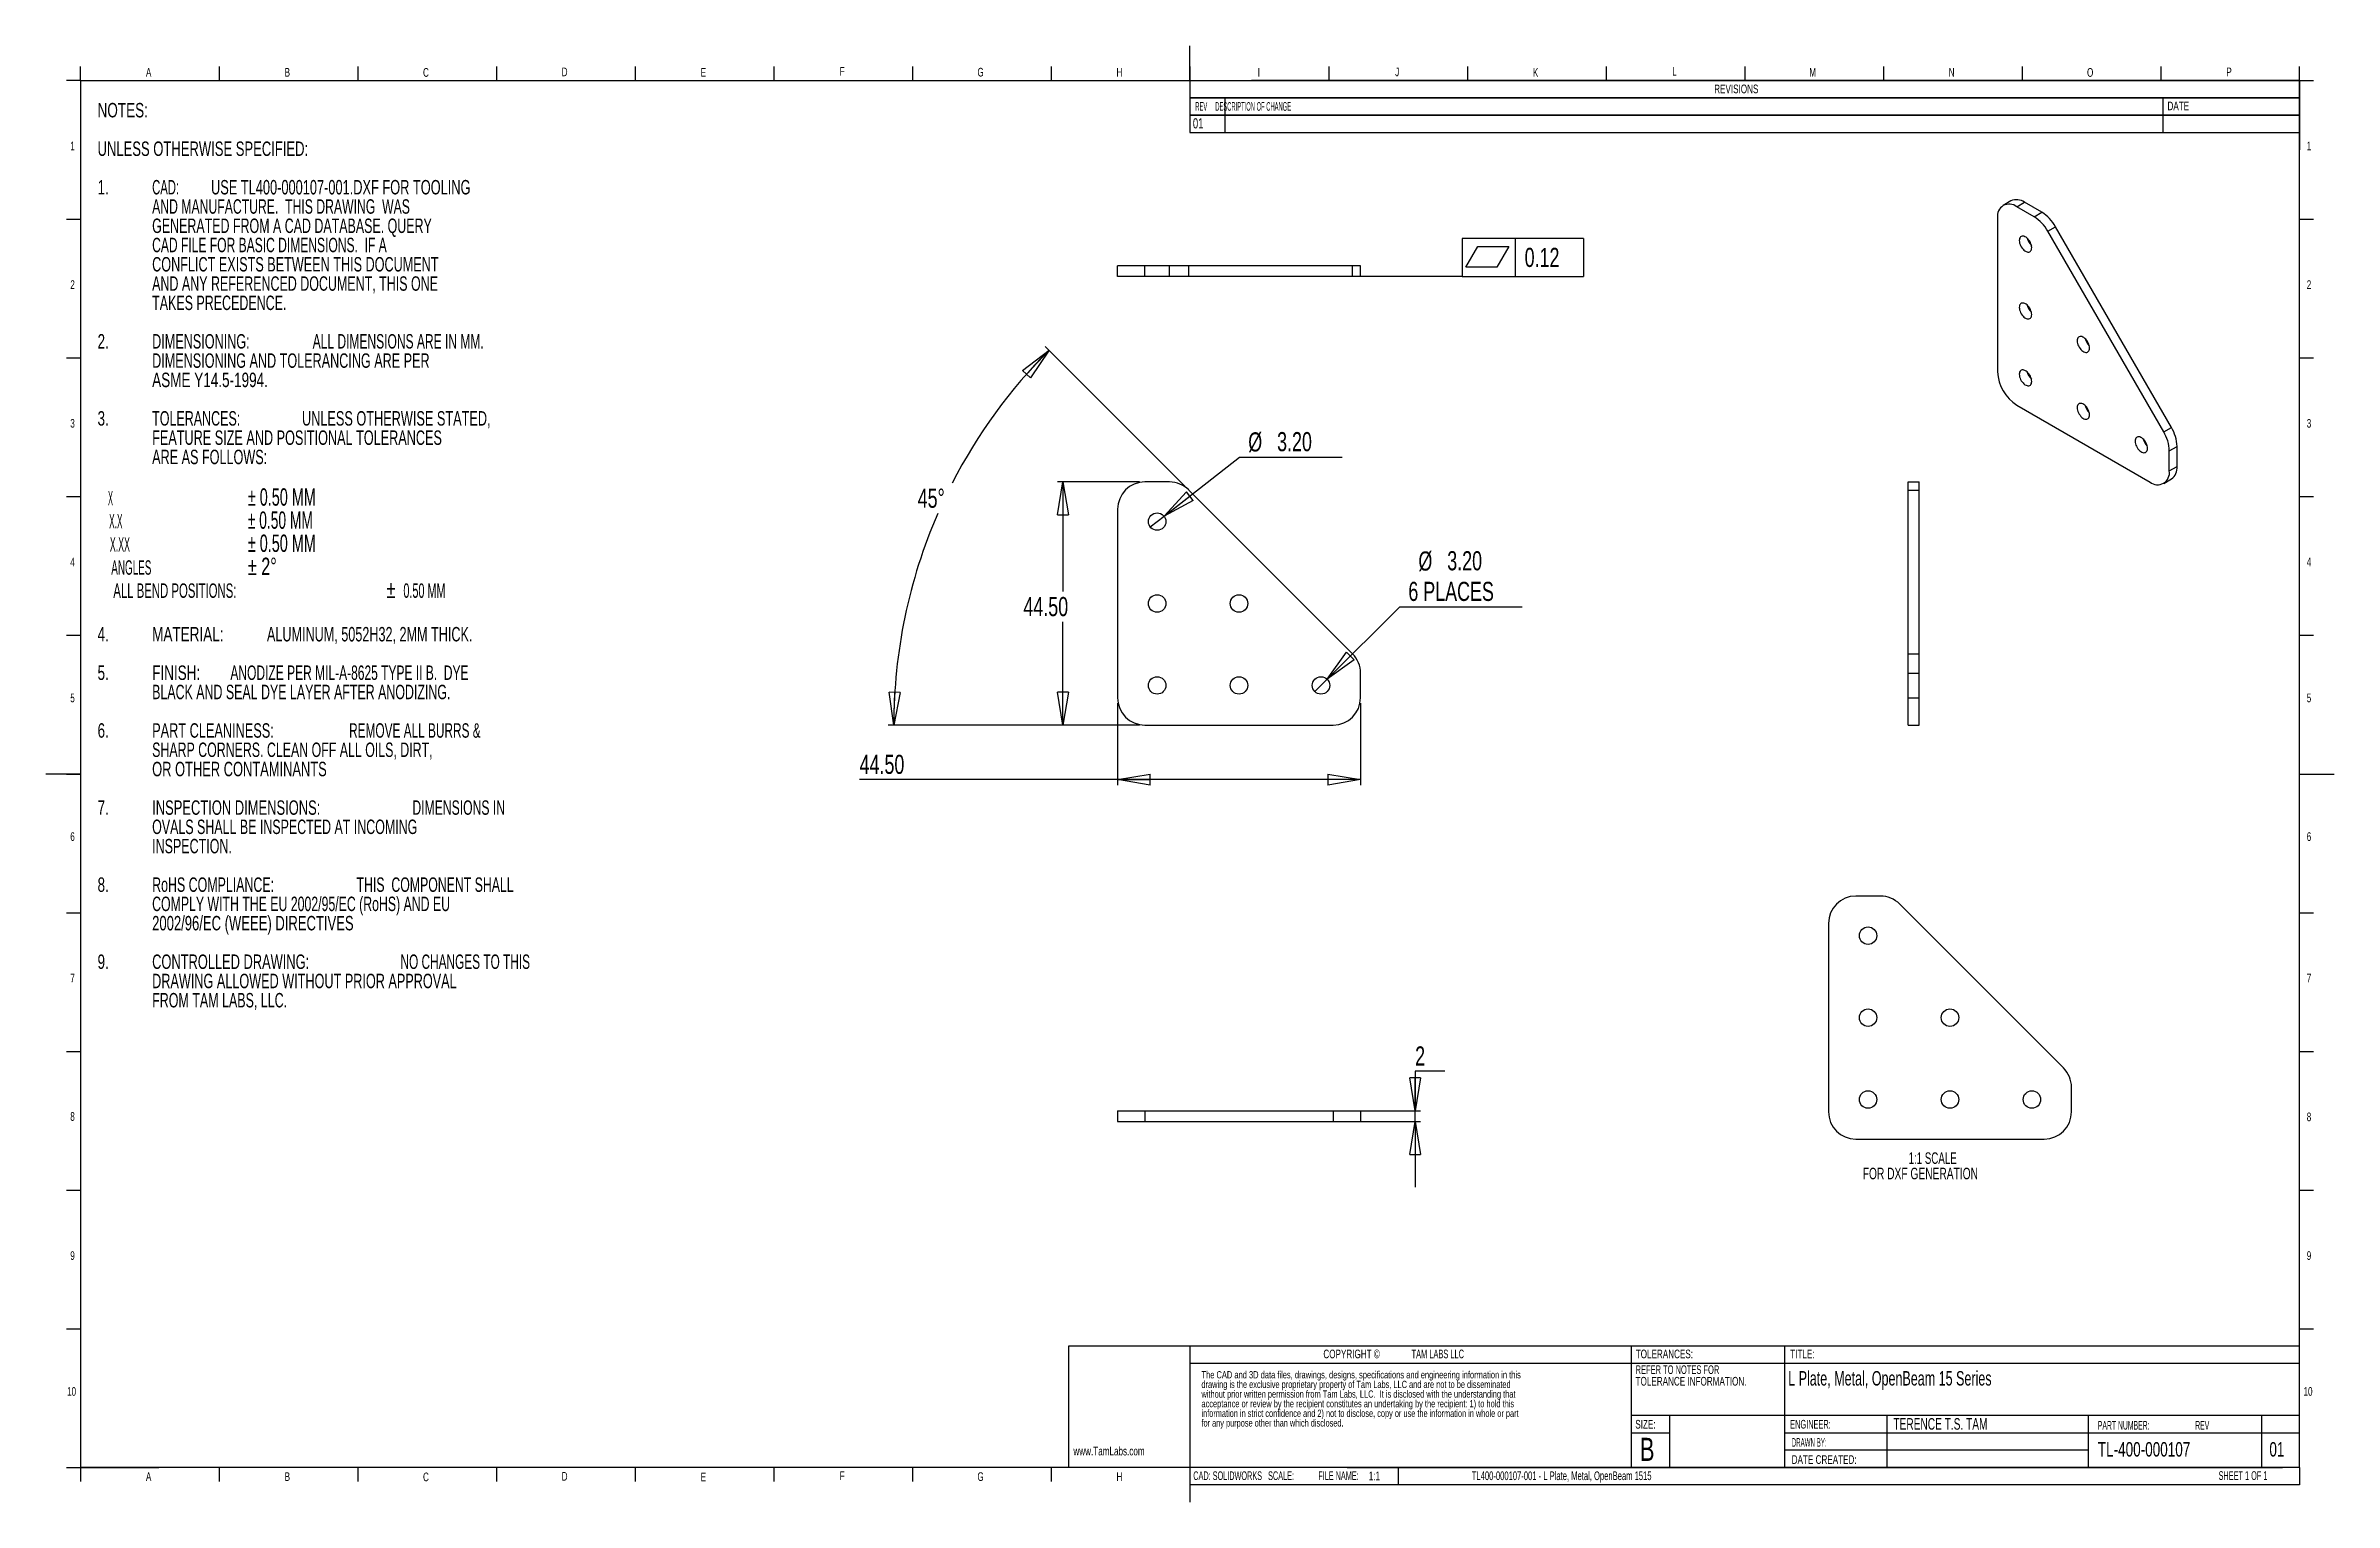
# Model space of a CAD drawing. Extents: x 6 to 425, y 6 to 273.
import ezdxf
from ezdxf.enums import TextEntityAlignment as Align

# ---------------------------------------------------------------- set-up
doc = ezdxf.new("R2010")
doc.units = 0
doc.layers.get('0').update_dxf_attribs({"linetype": 'CONTINUOUS'})
doc.dimstyles.new('SLDDIMSTYLE0', dxfattribs={"dimtxt": 3.5, "dimasz": 6, "dimexe": 0, "dimexo": 0.0625, "dimgap": 0.875, "dimtad": 0, "dimtih": 1, "dimtoh": 1, "dimrnd": 1e-09, "dimzin": 4, "dimblk1": 'CLOSED', "dimblk2": 'CLOSED', "dimsah": 1, "dimcen": 0.09, "dimazin": 3, "dimtfac": 1, "dimtofl": 0, "dimtmove": 0, "dimatfit": 3})
doc.dimstyles.new('SLDDIMSTYLE1', dxfattribs={"dimtxt": 3.5, "dimasz": 6, "dimexe": 0, "dimexo": 0.0625, "dimgap": 0.875, "dimtad": 0, "dimtih": 1, "dimtoh": 1, "dimzin": 12, "dimblk1": 'CLOSED', "dimblk2": 'CLOSED', "dimsah": 1, "dimcen": 0.09, "dimazin": 3, "dimtfac": 1, "dimtofl": 0, "dimtmove": 0, "dimatfit": 3})
doc.dimstyles.new('SLDDIMSTYLE2', dxfattribs={"dimtxt": 3.5, "dimasz": 6, "dimexe": 0, "dimexo": 0.0625, "dimgap": 0.875, "dimtad": 0, "dimtih": 1, "dimtoh": 1, "dimrnd": 1e-09, "dimzin": 4, "dimblk1": 'NONE', "dimblk2": 'CLOSED', "dimsah": 1, "dimcen": 0, "dimazin": 3, "dimtfac": 1, "dimtmove": 0, "dimatfit": 3})
doc.dimstyles.new('SLDDIMSTYLE3', dxfattribs={"dimtxt": 3.5, "dimasz": 6, "dimexe": 0, "dimexo": 0.0625, "dimgap": 0.875, "dimtad": 0, "dimtih": 1, "dimtoh": 1, "dimrnd": 1e-09, "dimzin": 12, "dimblk1": 'CLOSED', "dimblk2": 'CLOSED', "dimsah": 1, "dimcen": 0.09, "dimazin": 3, "dimtfac": 1, "dimtmove": 0, "dimatfit": 3})

# ---------------------------------------------------------------- blocks, each defined once
blk = doc.blocks.new('SW_NOTE_0')
at = {"color": 0, "linetype": 'CONTINUOUS'}
for s, height, width, p in [('NOTES:', 2.646, 0.7, (0, 0)), ('UNLESS OTHERWISE SPECIFIED:', 2.6458, 0.674074, (0, -7.06)), ('1.', 2.646, 0.7, (0, -14.11)), ('CAD:  ', 2.646, 0.583333, (10, -14.11)), ('USE TL400-000107-001.DXF FOR TOOLING ', 2.6458, 0.662162, (20.78, -14.11)), ('AND MANUFACTURE.  THIS DRAWING  WAS ', 2.6458, 0.631944, (10, -17.64)), ('GENERATED FROM A CAD DATABASE. QUERY ', 2.6458, 0.643243, (10, -21.17)), ('CAD FILE FOR BASIC DIMENSIONS.  IF A ', 2.6458, 0.624324, (10, -24.69)), ('CONFLICT EXISTS BETWEEN THIS DOCUMENT ', 2.6458, 0.653947, (10, -28.22)), ('AND ANY REFERENCED DOCUMENT, THIS ONE ', 2.6458, 0.644737, (10, -31.75)), ('TAKES PRECEDENCE.  ', 2.6458, 0.644737, (10, -35.28)), ('2.', 2.646, 0.7, (0, -42.33)), ('DIMENSIONING:  ', 2.6458, 0.653333, (10, -42.33)), ('ALL DIMENSIONS ARE IN MM.  ', 2.6458, 0.622222, (39.4, -42.33)), ('ASME Y14.5-1994.', 2.6458, 0.7, (10, -49.39)), ('DIMENSIONING AND TOLERANCING ARE PER ', 2.6458, 0.652703, (10, -45.86)), ('3.', 2.646, 0.7, (0, -56.44)), ('TOLERANCES:  ', 2.6458, 0.646154, (10, -56.44)), ('UNLESS OTHERWISE STATED, ', 2.6458, 0.658, (37.44, -56.44)), ('FEATURE SIZE AND POSITIONAL TOLERANCES ', 2.6458, 0.655128, (10, -59.97)), ('ARE AS FOLLOWS:', 2.6458, 0.653333, (10, -63.5)), ('     X       ', 2.6458, 0.376923, (0, -71.05)), ('± 0.50 MM', 3.175, 0.622222, (27.52, -71.26)), ('     X.X     ', 2.6458, 0.430769, (0, -75.28)), ('± 0.50 MM ', 3.175, 0.595, (27.52, -75.49)), ('     X.XX    ', 2.6458, 0.457692, (0, -79.52)), ('± 0.50 MM', 3.175, 0.622222, (27.52, -79.73)), ('     ANGLES  ', 2.6458, 0.511538, (0, -83.75)), ('± 2°', 3.175, 0.7, (27.52, -83.96)), ('     ALL BEND POSITIONS: ', 2.6458, 0.588, (0, -87.98)), ('±', 3.17, 0.7, (52.92, -88.19)), (' 0.50 MM  ', 2.646, 0.56, (55.46, -87.98)), ('4.', 2.646, 0.7, (0, -95.96)), ('MATERIAL: ', 2.646, 0.7, (10, -95.96)), (' ALUMINUM, 5052H32, 2MM THICK.', 2.6458, 0.653333, (30.38, -95.96)), ('5.', 2.646, 0.7, (0, -103.01)), ('FINISH: ', 2.646, 0.7, (10, -103.01)), (' ANODIZE PER MIL-A-8625 TYPE II B.  DYE ', 2.6458, 0.62125, (23.72, -103.01)), ('BLACK AND SEAL DYE LAYER AFTER ANODIZING. ', 2.6458, 0.641667, (10, -106.54)), ('6.', 2.646, 0.7, (0, -113.59)), ('PART CLEANINESS: ', 2.6458, 0.658824, (10, -113.59)), (' REMOVE ALL BURRS & ', 2.6458, 0.6125, (45.47, -113.59)), ('SHARP CORNERS. CLEAN OFF ALL OILS, DIRT, ', 2.6458, 0.640244, (10, -117.12)), ('OR OTHER CONTAMINANTS', 2.6458, 0.666667, (10, -120.65)), ('7.', 2.646, 0.7, (0, -127.71)), ('INSPECTION DIMENSIONS: ', 2.6458, 0.669565, (10, -127.71)), (' DIMENSIONS IN ', 2.6458, 0.63, (57.04, -127.71)), ('OVALS SHALL BE INSPECTED AT INCOMING ', 2.6458, 0.643243, (10, -131.23)), ('INSPECTION.  ', 2.6458, 0.646154, (10, -134.76)), ('8.', 2.646, 0.7, (0, -141.82)), ('COMPLY WITH THE EU 2002/95/EC (RoHS) AND EU ', 2.6458, 0.636364, (10, -145.34)), ('RoHS COMPLIANCE:  ', 2.6458, 0.641667, (10, -141.82)), ('THIS  COMPONENT SHALL ', 2.6458, 0.636364, (47.43, -141.82)), ('2002/96/EC (WEEE) DIRECTIVES', 2.6458, 0.675, (10, -148.87)), ('9.', 2.646, 0.7, (0, -155.93)), ('CONTROLLED DRAWING: ', 2.6458, 0.665, (10, -155.93)), (' NO CHANGES TO THIS ', 2.6458, 0.6125, (54.88, -155.93)), ('DRAWING ALLOWED WITHOUT PRIOR APPROVAL ', 2.6458, 0.655128, (10, -159.46)), ('FROM TAM LABS, LLC.', 2.6458, 0.644737, (10, -162.98))]:
    blk.add_text(s, height=height, dxfattribs=dict(at, width=width)).set_placement(p, align=Align.BOTTOM_LEFT)
blk = doc.blocks.new('SW_NOTE_1')
at = {"color": 0, "linetype": 'CONTINUOUS'}
for s, width, p in [('REFER TO NOTES FOR ', 0.626316, (0, 0)), ('TOLERANCE INFORMATION.', 0.7, (0, -2.12))]:
    blk.add_text(s, height=1.5875, dxfattribs=dict(at, width=width)).set_placement(p, align=Align.BOTTOM_LEFT)
blk = doc.blocks.new('SW_NOTE_2')
at = {"color": 0, "linetype": 'CONTINUOUS'}
for s, width, p in [('COPYRIGHT ©', 0.7, (0, 0)), ('TAM LABS LLC', 0.641667, (16.15, 0))]:
    blk.add_text(s, height=1.5875, dxfattribs=dict(at, width=width)).set_placement(p, align=Align.BOTTOM_LEFT)
blk = doc.blocks.new('SW_NOTE_3')
at = {"color": 0, "linetype": 'CONTINUOUS'}
for s, height, width, p in [('The CAD and 3D data files, drawings, designs, specifications and engineering information in this ', 1.3229, 0.649485, (0, 0)), ('drawing is the exclusive proprietary property of Tam Labs, LLC and are not to be disseminated ', 1.3229, 0.640426, (0, -1.76)), ('without prior written permission from Tam Labs, LLC.  It is disclosed with the understanding that ', 1.3229, 0.642857, (0, -3.53)), ('acceptance or review by the recipient constitutes an undertaking by the recipient: 1) to hold this ', 1.3229, 0.643434, (0, -5.29)), ('for any purpose other than which disclosed.  ', 1.3229, 0.637778, (0, -8.82)), ('information in strict confidence and 2) not to disclose, copy or use the information in whole or part ', 1.32292, 0.638235, (0, -7.06))]:
    blk.add_text(s, height=height, dxfattribs=dict(at, width=width)).set_placement(p, align=Align.BOTTOM_LEFT)
blk = doc.blocks.new('_CLOSED')
at = {"color": 0, "linetype": 'BYBLOCK'}
for p, q in [((-1, 0.166667), (0, 0)), ((-1, 0.166667), (-1, -0.166667)), ((0, 0), (-1, -0.166667)), ((0, 0), (-1, 0))]:
    blk.add_line(p, q, dxfattribs=at)
blk = doc.blocks.new('_D')
at = {"color": 7, "linetype": 'CONTINUOUS'}
for p, q in [((202.63, 152.67), (202.63, 137.67)), ((247.13, 152.67), (247.13, 137.67)), ((202.63, 138.67), (155.39, 138.67)), ((247.13, 138.67), (202.63, 138.67))]:
    blk.add_line(p, q, dxfattribs=at)
at = {"color": 7, "linetype": 'CONTINUOUS', "xscale": 6, "yscale": 6, "rotation": 180}
blk.add_blockref('_CLOSED', (202.63, 138.67, -0.9), dxfattribs=at)
at = {"color": 7, "linetype": 'CONTINUOUS', "xscale": 6, "yscale": 6}
blk.add_blockref('_CLOSED', (247.13, 138.67, -0.9), dxfattribs=at)
at = {"color": 7, "linetype": 'CONTINUOUS', "width": 0.7}
blk.add_text('44.50', height=3.5, dxfattribs=at).set_placement((155.39, 138.67, -0.9), align=Align.BOTTOM_LEFT)
blk = doc.blocks.new('_D_1')
at = {"color": 7, "linetype": 'CONTINUOUS'}
for p, q in [((206.63, 193.17), (191.63, 193.17)), ((192.63, 193.17), (192.63, 173.12)), ((192.63, 148.67), (192.63, 167.56)), ((206.63, 148.67), (191.63, 148.67))]:
    blk.add_line(p, q, dxfattribs=at)
at = {"color": 7, "linetype": 'CONTINUOUS', "xscale": 6, "yscale": 6}
for p, rotation in [((192.63, 193.17, -0.9), 90), ((192.63, 148.67, -0.9), 270)]:
    blk.add_blockref('_CLOSED', p, dxfattribs=dict(at, rotation=rotation))
at = {"color": 7, "linetype": 'CONTINUOUS', "width": 0.7}
blk.add_text('44.50', height=3.5, dxfattribs=at).set_placement((185.39, 167.56, -0.9), align=Align.BOTTOM_LEFT)
blk = doc.blocks.new('_D_2')
at = {"color": 7, "linetype": 'CONTINUOUS'}
for p, q in [((214.96, 192.41), (189.37, 218)), ((206.63, 148.67), (160.65, 148.67))]:
    blk.add_line(p, q, dxfattribs=at)
for start, end in [(135, 152.8512), (156.4811, 180)]:
    blk.add_arc((258.7, 148.67), 97.05, start, end, dxfattribs=at)
at = {"color": 7, "linetype": 'CONTINUOUS', "xscale": 6, "yscale": 6}
for p, rotation in [((190.08, 217.3, -0.9), 46.768848384), ((161.65, 148.67, -0.9), 268.231151616)]:
    blk.add_blockref('_CLOSED', p, dxfattribs=dict(at, rotation=rotation))
at = {"color": 7, "linetype": 'CONTINUOUS', "width": 0.7}
blk.add_text('45°', height=3.5, dxfattribs=at).set_placement((166.03, 187.4, -0.9), align=Align.BOTTOM_LEFT)
blk = doc.blocks.new('_D_3')
at = {"color": 7, "linetype": 'CONTINUOUS'}
for p, q in [((211.14, 186.9), (224.98, 197.71)), ((224.98, 197.71), (243.74, 197.71)), ((208.62, 184.94), (211.14, 186.9))]:
    blk.add_line(p, q, dxfattribs=at)
at = {"color": 7, "linetype": 'CONTINUOUS', "xscale": 6, "yscale": 6, "rotation": 217.9756039358}
blk.add_blockref('_CLOSED', (211.14, 186.9, -0.9), dxfattribs=at)
at = {"color": 7, "linetype": 'CONTINUOUS', "width": 0.7}
for s, p in [('%%c', (226.57, 197.71, -0.9)), ('3.20', (231.85, 197.76, -0.9))]:
    blk.add_text(s, height=3.5, dxfattribs=at).set_placement(p, align=Align.BOTTOM_LEFT)
blk = doc.blocks.new('_NONE')
blk = doc.blocks.new('_D_4')
at = {"color": 7, "linetype": 'CONTINUOUS'}
for p, q in [((241.01, 157.05), (254.3, 170.34)), ((254.3, 170.34), (276.75, 170.34)), ((238.75, 154.79), (241.01, 157.05))]:
    blk.add_line(p, q, dxfattribs=at)
at = {"color": 7, "linetype": 'CONTINUOUS', "xscale": 6, "yscale": 6, "rotation": 225}
blk.add_blockref('_CLOSED', (241.01, 157.05, -0.9), dxfattribs=at)
at = {"color": 7, "linetype": 'CONTINUOUS', "width": 0.7}
for s, p in [('%%c', (257.73, 175.9, -0.9)), ('3.20', (263.01, 175.95, -0.9)), ('6 PLACES', (255.89, 170.34, -0.9))]:
    blk.add_text(s, height=3.5, dxfattribs=at).set_placement(p, align=Align.BOTTOM_LEFT)
blk = doc.blocks.new('SW_SYMBOL_GTOL_FLAT')
at = {"color": 0, "linetype": 'CONTINUOUS'}
for p, q in [((0, 0), (577.3, 1000)), ((1500, 0), (0, 0)), ((577.3, 1000), (2077.3, 1000)), ((2077.3, 1000), (1500, 0))]:
    blk.add_line(p, q, dxfattribs=at)
blk = doc.blocks.new('SW_GTOL_0')
at = {"color": 0, "linetype": 'CONTINUOUS'}
for p, q in [((19.06, 7), (19.06, 0)), ((41.33, 7), (19.06, 7)), ((19.06, 7), (19.06, 0)), ((28.78, 7), (19.06, 7)), ((28.78, 7), (28.78, 0)), ((41.33, 7), (41.33, 0)), ((41.33, 7), (41.33, 0)), ((41.33, 7), (41.33, 0)), ((41.33, 7), (41.33, 0)), ((41.33, 7), (41.33, 0)), ((19.06, 0), (0, 0)), ((19.06, 0), (41.33, 0)), ((19.06, 0), (28.78, 0))]:
    blk.add_line(p, q, dxfattribs=at)
at = {"color": 0, "linetype": 'CONTINUOUS', "xscale": 0.0038018578, "yscale": 0.0038018578, "zscale": 0.0038018578}
blk.add_blockref('SW_SYMBOL_GTOL_FLAT', (19.76, 1.73), dxfattribs=at)
at = {"color": 0, "linetype": 'CONTINUOUS', "width": 0.7}
blk.add_text('0.12', height=3.5, dxfattribs=at).set_placement((30.53, 0.72), align=Align.BOTTOM_LEFT)
blk = doc.blocks.new('_D_5')
at = {"color": 7, "linetype": 'CONTINUOUS'}
for p, q in [((262.56, 85.27), (257.13, 85.27)), ((257.13, 85.27), (257.13, 78.04)), ((243.13, 78.04), (258.13, 78.04)), ((243.13, 76.04), (258.13, 76.04)), ((257.13, 76.04), (257.13, 78.04)), ((257.13, 76.04), (257.13, 64.04))]:
    blk.add_line(p, q, dxfattribs=at)
at = {"color": 7, "linetype": 'CONTINUOUS', "xscale": 6, "yscale": 6}
for p, rotation in [((257.13, 78.04, 22.35), 270), ((257.13, 76.04, 22.35), 90)]:
    blk.add_blockref('_CLOSED', p, dxfattribs=dict(at, rotation=rotation))
at = {"color": 7, "linetype": 'CONTINUOUS', "width": 0.7}
blk.add_text('2', height=3.5, dxfattribs=at).set_placement((257.13, 85.27, 22.35), align=Align.BOTTOM_LEFT)
blk = doc.blocks.new('SW_NOTE_4')
at = {"color": 0, "linetype": 'CONTINUOUS'}
for s, height, width, p in [('1:1 SCALE ', 2.117, 0.63, (0, 0)), ('FOR DXF GENERATION', 2.1167, 0.661111, (-8.39, -2.82))]:
    blk.add_text(s, height=height, dxfattribs=dict(at, width=width)).set_placement(p, align=Align.BOTTOM_LEFT)

msp = doc.modelspace()

# ---------------------------------------------------------------- linework, layer by layer
at = {"color": 7, "linetype": 'CONTINUOUS'}
for p, q in [((215.9, 266.7), (215.9, 273.05)), ((12.7, 266.7), (12.7, 269.24)), ((38.1, 269.24), (38.1, 266.7)), ((63.5, 269.24), (63.5, 266.7)), ((88.9, 269.24), (88.9, 266.7)), ((114.3, 269.24), (114.3, 266.7)), ((139.7, 269.24), (139.7, 266.7)), ((165.1, 269.24), (165.1, 266.7)), ((190.5, 269.24), (190.5, 266.7)), ((215.9, 269.24), (215.9, 266.7)), ((241.3, 269.24), (241.3, 266.7)), ((266.7, 269.24), (266.7, 266.7)), ((292.1, 269.24), (292.1, 266.7)), ((317.5, 269.24), (317.5, 266.7)), ((342.9, 269.24), (342.9, 266.7)), ((368.3, 269.24), (368.3, 266.7)), ((393.7, 269.24), (393.7, 266.7)), ((419.1, 266.7), (419.1, 269.24)), ((12.7, 266.7), (10.16, 266.7)), ((12.7, 266.7), (419.1, 266.7)), ((12.7, 266.7), (12.7, 12.7)), ((215.9, 266.7), (215.9, 257.175)), ((419.1, 266.7), (227.162, 266.7)), ((419.1, 12.7), (419.1, 266.7)), ((419.1, 266.7), (419.1, 263.525)), ((419.1, 266.7), (421.64, 266.7)), ((419.1, 263.525), (215.9, 263.525)), ((215.9, 263.525), (419.1, 263.525)), ((215.9, 260.35), (419.1, 260.35)), ((419.1, 260.35), (215.9, 260.35)), ((215.9, 260.35), (419.1, 260.35)), ((222.25, 263.525), (222.25, 257.175)), ((394.086, 263.525), (394.086, 257.175)), ((419.1, 263.525), (419.1, 260.35)), ((419.1, 260.35), (419.1, 257.175)), ((419.1, 260.35), (419.1, 257.175)), ((215.9, 257.175), (419.1, 257.175)), ((419.1, 257.175), (419.1, 254)), ((366.233, 244.637), (364.819, 243.821)), ((367.319, 243.573), (368.733, 244.39)), ((370.501, 241.736), (367.319, 243.573)), ((371.915, 242.553), (368.733, 244.39)), ((10.16, 241.3), (12.7, 241.3)), ((363.783, 241.532), (363.783, 213.361)), ((370.501, 241.736), (371.915, 242.553)), ((373.001, 239.097), (374.415, 239.914)), ((394.214, 202.355), (373.001, 239.097)), ((395.628, 203.171), (374.415, 239.914)), ((419.1, 241.3), (421.64, 241.3)), ((202.632, 230.779), (202.632, 232.779)), ((207.632, 232.779), (202.632, 232.779)), ((207.632, 230.779), (202.632, 230.779)), ((207.632, 230.779), (207.632, 232.779)), ((212.132, 232.779), (207.632, 232.779)), ((212.132, 230.779), (207.632, 230.779)), ((212.132, 230.779), (212.132, 232.779)), ((215.668, 232.779), (212.132, 232.779)), ((215.668, 230.779), (212.132, 230.779)), ((215.668, 230.779), (215.668, 232.779)), ((245.668, 232.779), (215.668, 232.779)), ((245.668, 230.779), (215.668, 230.779)), ((245.668, 230.779), (245.668, 232.779)), ((247.132, 232.779), (245.668, 232.779)), ((247.132, 230.779), (245.668, 230.779)), ((247.132, 230.779), (247.132, 232.779)), ((10.16, 215.9), (12.7, 215.9)), ((419.1, 215.9), (421.64, 215.9)), ((367.319, 207.237), (391.714, 193.154)), ((394.214, 202.355), (395.628, 203.171)), ((395.25, 198.87), (396.664, 199.687)), ((395.25, 195.196), (395.25, 198.87)), ((396.664, 196.012), (396.664, 199.687)), ((212.132, 193.17), (207.632, 193.17)), ((347.429, 193.17), (349.429, 193.17)), ((347.429, 191.705), (347.429, 193.17)), ((349.429, 191.705), (349.429, 193.17)), ((394.214, 192.907), (395.628, 193.723)), ((395.25, 195.196), (396.664, 196.012)), ((10.16, 190.5), (12.7, 190.5)), ((245.668, 161.705), (215.668, 191.705)), ((347.429, 191.705), (349.429, 191.705)), ((347.429, 161.705), (347.429, 191.705)), ((349.429, 161.705), (349.429, 191.705)), ((419.1, 190.5), (421.64, 190.5)), ((202.632, 188.17), (202.632, 153.67)), ((10.16, 165.1), (12.7, 165.1)), ((419.1, 165.1), (421.64, 165.1)), ((347.429, 158.17), (347.429, 161.705)), ((347.429, 161.705), (349.429, 161.705)), ((349.429, 158.17), (349.429, 161.705)), ((247.132, 153.67), (247.132, 158.17)), ((347.429, 158.17), (349.429, 158.17)), ((347.429, 153.67), (347.429, 158.17)), ((349.429, 153.67), (349.429, 158.17)), ((347.429, 148.67), (347.429, 153.67)), ((347.429, 153.67), (349.429, 153.67)), ((349.429, 148.67), (349.429, 153.67)), ((207.632, 148.67), (242.132, 148.67)), ((347.429, 148.67), (349.429, 148.67)), ((12.7, 139.7), (6.35, 139.7)), ((10.16, 139.7), (12.7, 139.7)), ((419.1, 139.7), (421.64, 139.7)), ((419.1, 139.7), (425.45, 139.7)), ((10.16, 114.3), (12.7, 114.3)), ((342.332, 117.34), (337.832, 117.34)), ((375.867, 85.876), (345.867, 115.876)), ((419.1, 114.3), (421.64, 114.3)), ((332.832, 112.34), (332.832, 77.84)), ((10.16, 88.9), (12.7, 88.9)), ((419.1, 88.9), (421.64, 88.9)), ((377.332, 77.84), (377.332, 82.34)), ((202.632, 78.045), (202.632, 76.045)), ((202.632, 78.045), (207.632, 78.045)), ((202.632, 76.045), (207.632, 76.045)), ((207.632, 78.045), (207.632, 76.045)), ((207.632, 78.045), (242.132, 78.045)), ((207.632, 76.045), (242.132, 76.045)), ((242.132, 78.045), (242.132, 76.045)), ((242.132, 78.045), (247.132, 78.045)), ((242.132, 76.045), (247.132, 76.045)), ((247.132, 78.045), (247.132, 76.045)), ((337.832, 72.84), (372.332, 72.84)), ((10.16, 63.5), (12.7, 63.5)), ((419.1, 63.5), (421.64, 63.5)), ((10.16, 38.1), (12.7, 38.1)), ((419.1, 12.7), (419.1, 38.1)), ((419.1, 38.1), (421.64, 38.1)), ((215.9, 34.925), (193.675, 34.925)), ((193.675, 34.925), (193.675, 12.7)), ((215.9, 34.925), (215.9, 12.7)), ((419.1, 34.925), (215.9, 34.925)), ((215.9, 34.925), (215.9, 12.7)), ((296.712, 34.925), (296.712, 12.7)), ((324.794, 34.925), (324.794, 12.7)), ((296.712, 31.75), (215.9, 31.75)), ((419.1, 31.75), (296.712, 31.75)), ((419.1, 22.225), (296.712, 22.225)), ((303.697, 22.225), (303.697, 12.7)), ((343.506, 22.225), (343.506, 12.7)), ((380.365, 22.225), (380.365, 12.7)), ((412.115, 22.225), (412.115, 12.7)), ((296.712, 19.05), (303.697, 19.05)), ((324.794, 19.05), (419.1, 19.05)), ((10.16, 12.7), (27.084, 12.7)), ((200.201, 12.7), (12.7, 12.7)), ((12.7, 12.7), (12.7, 10.16)), ((38.1, 12.7), (38.1, 10.16)), ((63.5, 12.7), (63.5, 10.16)), ((88.9, 12.7), (88.9, 10.16)), ((114.3, 12.7), (114.3, 10.16)), ((139.7, 12.7), (139.7, 10.16)), ((165.1, 12.7), (165.1, 10.16)), ((190.5, 12.7), (190.5, 10.16)), ((215.9, 12.7), (193.675, 12.7)), ((419.1, 12.7), (200.201, 12.7)), ((215.9, 12.7), (215.9, 9.525)), ((215.9, 12.7), (215.9, 10.16)), ((215.9, 12.7), (215.9, 6.35)), ((419.1, 12.7), (244.7, 12.7)), ((330.2, 12.7), (244.7, 12.7)), ((244.7, 12.7), (330.2, 12.7)), ((330.2, 12.7), (244.7, 12.7)), ((251.05, 12.7), (244.7, 12.7)), ((254, 12.7), (254, 9.525)), ((274.32, 12.7), (317.529, 12.7)), ((317.53, 12.7), (339.755, 12.7)), ((380.365, 15.875), (324.794, 15.875)), ((368.3, 12.7), (330.2, 12.7)), ((339.725, 12.7), (415.957, 12.7)), ((419.1, 12.7), (368.3, 12.7)), ((419.1, 12.7), (419.1, 9.525)), ((419.1, 9.525), (215.9, 9.525))]:
    msp.add_line(p, q, dxfattribs=at)
for points in [[(370.041, 236.082), (370.026, 236.306), (369.98, 236.541), (369.905, 236.782), (369.803, 237.022), (369.676, 237.254), (369.529, 237.471), (369.364, 237.669), (369.188, 237.841), (369.003, 237.983), (368.816, 238.091), (368.632, 238.162), (368.455, 238.194), (368.291, 238.186), (368.144, 238.138), (368.017, 238.053), (367.915, 237.931), (367.84, 237.777), (367.794, 237.594), (367.778, 237.388), (367.794, 237.164), (367.84, 236.928), (367.915, 236.687), (368.017, 236.448), (368.144, 236.216), (368.291, 235.998), (368.455, 235.801), (368.632, 235.629), (368.816, 235.487), (369.003, 235.379), (369.188, 235.308), (369.364, 235.276), (369.529, 235.284), (369.676, 235.331), (369.803, 235.417), (369.905, 235.539), (369.98, 235.693), (370.026, 235.876), (370.041, 236.082)], [(370.041, 223.834), (370.026, 224.058), (369.98, 224.293), (369.905, 224.534), (369.803, 224.774), (369.676, 225.006), (369.529, 225.223), (369.364, 225.421), (369.188, 225.593), (369.003, 225.735), (368.816, 225.843), (368.632, 225.914), (368.455, 225.946), (368.291, 225.938), (368.144, 225.89), (368.017, 225.805), (367.915, 225.683), (367.84, 225.529), (367.794, 225.346), (367.778, 225.14), (367.794, 224.916), (367.84, 224.68), (367.915, 224.439), (368.017, 224.2), (368.144, 223.968), (368.291, 223.75), (368.455, 223.553), (368.632, 223.381), (368.816, 223.239), (369.003, 223.131), (369.188, 223.06), (369.364, 223.028), (369.529, 223.036), (369.676, 223.083), (369.803, 223.169), (369.905, 223.291), (369.98, 223.445), (370.026, 223.627), (370.041, 223.834)], [(380.648, 217.711), (380.632, 217.934), (380.587, 218.17), (380.511, 218.411), (380.409, 218.651), (380.283, 218.883), (380.135, 219.1), (379.971, 219.298), (379.794, 219.47), (379.61, 219.612), (379.423, 219.72), (379.239, 219.79), (379.062, 219.822), (378.898, 219.815), (378.75, 219.767), (378.624, 219.682), (378.521, 219.56), (378.446, 219.406), (378.401, 219.223), (378.385, 219.017), (378.401, 218.793), (378.446, 218.557), (378.521, 218.316), (378.624, 218.077), (378.75, 217.845), (378.898, 217.627), (379.062, 217.43), (379.239, 217.258), (379.423, 217.116), (379.61, 217.008), (379.794, 216.937), (379.971, 216.905), (380.135, 216.913), (380.283, 216.96), (380.409, 217.046), (380.511, 217.167), (380.587, 217.322), (380.632, 217.504), (380.648, 217.711)], [(370.041, 211.585), (370.026, 211.809), (369.98, 212.045), (369.905, 212.286), (369.803, 212.526), (369.676, 212.757), (369.529, 212.975), (369.364, 213.173), (369.188, 213.345), (369.003, 213.487), (368.816, 213.595), (368.632, 213.665), (368.455, 213.697), (368.291, 213.69), (368.144, 213.642), (368.017, 213.556), (367.915, 213.435), (367.84, 213.281), (367.794, 213.098), (367.778, 212.892), (367.794, 212.668), (367.84, 212.432), (367.915, 212.191), (368.017, 211.952), (368.144, 211.72), (368.291, 211.502), (368.455, 211.305), (368.632, 211.132), (368.816, 210.991), (369.003, 210.883), (369.188, 210.812), (369.364, 210.78), (369.529, 210.788), (369.676, 210.835), (369.803, 210.921), (369.905, 211.042), (369.98, 211.197), (370.026, 211.379), (370.041, 211.585)], [(380.648, 205.462), (380.632, 205.686), (380.587, 205.922), (380.511, 206.163), (380.409, 206.403), (380.283, 206.634), (380.135, 206.852), (379.971, 207.05), (379.794, 207.222), (379.61, 207.364), (379.423, 207.471), (379.239, 207.542), (379.062, 207.574), (378.898, 207.566), (378.75, 207.519), (378.624, 207.433), (378.521, 207.312), (378.446, 207.157), (378.401, 206.975), (378.385, 206.769), (378.401, 206.545), (378.446, 206.309), (378.521, 206.068), (378.624, 205.829), (378.75, 205.597), (378.898, 205.379), (379.062, 205.181), (379.239, 205.009), (379.423, 204.867), (379.61, 204.76), (379.794, 204.689), (379.971, 204.657), (380.135, 204.665), (380.283, 204.712), (380.409, 204.798), (380.511, 204.919), (380.587, 205.074), (380.632, 205.256), (380.648, 205.462)], [(391.254, 199.339), (391.239, 199.563), (391.193, 199.799), (391.118, 200.04), (391.016, 200.28), (390.889, 200.511), (390.742, 200.729), (390.578, 200.927), (390.401, 201.099), (390.216, 201.241), (390.03, 201.348), (389.845, 201.419), (389.669, 201.451), (389.504, 201.443), (389.357, 201.396), (389.23, 201.31), (389.128, 201.189), (389.053, 201.034), (389.007, 200.852), (388.992, 200.646), (389.007, 200.422), (389.053, 200.186), (389.128, 199.945), (389.23, 199.705), (389.357, 199.474), (389.504, 199.256), (389.669, 199.058), (389.845, 198.886), (390.03, 198.744), (390.216, 198.637), (390.401, 198.566), (390.578, 198.534), (390.742, 198.542), (390.889, 198.589), (391.016, 198.675), (391.118, 198.796), (391.193, 198.951), (391.239, 199.133), (391.254, 199.339)]]:
    msp.add_lwpolyline(points, dxfattribs=at)
for centre in [(209.882, 185.92), (209.882, 170.92), (224.882, 170.92), (209.882, 155.92), (224.882, 155.92), (239.882, 155.92), (340.082, 110.09), (340.082, 95.09), (355.082, 95.09), (340.082, 80.09), (355.082, 80.09), (370.082, 80.09)]:
    msp.add_circle(centre, 1.6, dxfattribs=at)
for centre, radius, start, end in [((365.939, 241.881), 2.184, 50.79671, 189.21404), ((367.268, 242.345), 2.515, 54.38242, 114.30712), ((366.683, 235.616), 7.213, 28.85561, 58.04533), ((368.098, 236.433), 7.213, 28.85561, 58.04533), ((371.801, 238.404), 2.631, 193.46819, 226.52644), ((371.801, 226.156), 2.631, 193.46819, 226.52644), ((382.408, 220.033), 2.631, 193.46819, 226.52644), ((371.459, 213.71), 7.684, 182.60548, 237.39452), ((371.801, 213.908), 2.631, 193.46819, 226.52644), ((382.408, 207.785), 2.631, 193.46819, 226.52644), ((388.04, 198.624), 7.214, 1.9565, 31.14373), ((389.454, 199.44), 7.214, 1.9565, 31.14373), ((393.015, 201.662), 2.631, 193.46819, 226.52644), ((207.632, 188.17), 5, 90, 180), ((212.132, 188.17), 5, 45, 90), ((393.094, 194.846), 2.184, 230.79671, 9.21404), ((394.19, 195.753), 2.488, 305.32453, 5.98765), ((242.132, 158.17), 5, 0, 45), ((207.632, 153.67), 5, 180, 270), ((242.132, 153.67), 5, 270, 0), ((337.832, 112.34), 5, 90, 180), ((342.332, 112.34), 5, 45, 90), ((372.332, 82.34), 5, 0, 45), ((337.832, 77.84), 5, 180, 270), ((372.332, 77.84), 5, 270, 0)]:
    msp.add_arc(centre, radius, start, end, dxfattribs=at)

# ---------------------------------------------------------------- block references
for name, p in [('SW_NOTE_0', (15.833, 259.143)), ('SW_GTOL_0', (246.654, 230.779)), ('SW_NOTE_4', (347.495, 67.669)), ('SW_NOTE_2', (240.325, 32.232)), ('SW_NOTE_3', (217.996, 28.631)), ('SW_NOTE_1', (297.505, 29.355))]:
    msp.add_blockref(name, p, dxfattribs=at)

# ---------------------------------------------------------------- texts
for s, height, width, p in [('A', 1.587, 0.7, (24.693, 266.919)), ('B', 1.587, 0.7, (50.094, 266.919)), ('C', 1.587, 0.7, (75.436, 266.895)), ('D', 1.587, 0.7, (100.836, 266.999)), ('E', 1.587, 0.7, (126.294, 266.895)), ('F', 1.587, 0.7, (151.753, 267.103)), ('G', 1.587, 0.7, (176.975, 266.947)), ('H', 1.587, 0.7, (202.434, 266.947)), ('I', 1.587, 0.7, (228.305, 266.895)), ('J', 1.587, 0.7, (253.469, 266.999)), ('K', 1.587, 0.7, (278.693, 266.895)), ('L', 1.587, 0.7, (304.211, 267.103)), ('M', 1.587, 0.7, (329.317, 266.947)), ('N', 1.587, 0.7, (354.834, 266.947)), ('O', 1.587, 0.7, (380.175, 266.895)), ('P', 1.587, 0.7, (405.693, 266.999)), ('REVISIONS', 1.5875, 0.7, (311.899, 263.882)), ('REV     DESCRIPTION OF CHANGE                                                                                                                           ', 1.5875, 0.400658, (216.87, 260.674)), ('DATE', 1.5875, 0.7, (394.914, 260.764)), ('01', 1.8521, 0.7, (216.432, 257.37)), ('1', 1.587, 0.7, (10.841, 253.446)), ('1', 1.587, 0.7, (420.416, 253.446)), ('2', 1.587, 0.7, (10.841, 228.046)), ('2', 1.587, 0.7, (420.416, 228.046)), ('3', 1.587, 0.7, (10.841, 202.646)), ('3', 1.587, 0.7, (420.416, 202.646)), ('4', 1.587, 0.7, (10.841, 177.246)), ('4', 1.587, 0.7, (420.416, 177.246)), ('5', 1.587, 0.7, (10.841, 152.367)), ('5', 1.587, 0.7, (420.416, 152.367)), ('6', 1.587, 0.7, (10.841, 126.967)), ('6', 1.587, 0.7, (420.416, 126.967)), ('7', 1.587, 0.7, (10.841, 101.046)), ('7', 1.587, 0.7, (420.416, 101.046)), ('8', 1.587, 0.7, (10.841, 75.721)), ('8', 1.587, 0.7, (420.416, 75.646)), ('9', 1.587, 0.7, (10.841, 50.246)), ('9', 1.587, 0.7, (420.416, 50.246)), ('TOLERANCES:', 1.5875, 0.7, (297.532, 32.232)), ('TITLE:', 1.5875, 0.7, (325.819, 32.232)), ('L Plate, Metal, OpenBeam 15 Series', 2.64583, 0.648529, (325.455, 26.926)), ('10', 1.5875, 0.7, (10.251, 25.367)), ('10', 1.5875, 0.7, (419.826, 25.367)), ('SIZE:', 1.5875, 0.7, (297.45, 19.361)), (' ENGINEER: ', 1.5875, 0.636364, (325.442, 19.361)), ('TERENCE T.S. TAM', 2.11667, 0.65625, (344.716, 18.999)), ('PART NUMBER:                        REV ', 1.5875, 0.4725, (382.156, 19.161)), ('B', 4.233, 0.7, (298.318, 12.644)), ('DRAWN BY:                            ', 1.5875, 0.425676, (326.093, 16.031)), ('TL-400-000107', 2.64583, 0.7, (382.156, 13.92)), ('01', 2.6458, 0.7, (413.574, 13.92)), ('www.TamLabs.com', 1.5875, 0.7, (194.549, 14.447)), ('DATE CREATED:', 1.5875, 0.7, (326.093, 12.892)), ('A', 1.587, 0.7, (24.693, 9.772)), ('B', 1.587, 0.7, (50.094, 9.772)), ('C', 1.587, 0.7, (75.436, 9.72)), ('D', 1.587, 0.7, (100.836, 9.824)), ('E', 1.587, 0.7, (126.294, 9.72)), ('F', 1.587, 0.7, (151.753, 9.928)), ('G', 1.587, 0.7, (176.975, 9.772)), ('H', 1.587, 0.7, (202.434, 9.772)), ('CAD: SOLIDWORKS   SCALE:            FILE NAME:            ', 1.5875, 0.525, (216.505, 9.938)), ('1:1', 1.5875, 0.7, (248.637, 9.909)), ('TL400-000107-001 - L Plate, Metal, OpenBeam 1515', 1.5875, 0.65625, (267.509, 9.926)), ('SHEET 1 OF 1', 1.5875, 0.6125, (404.264, 9.966))]:
    msp.add_text(s, height=height, dxfattribs=dict(at, width=width)).set_placement(p, align=Align.BOTTOM_LEFT)

# ---------------------------------------------------------------- dimensions: what is measured, and where the dimension line sits
dim = msp.add_angular_dim_2l(base=(180.261, 205.817), line1=((207.632, 148.67), (242.132, 148.67)), line2=((245.668, 161.705), (215.668, 191.705)), dimstyle='SLDDIMSTYLE1', dxfattribs=at)
dim.commit()
dim.dimension.update_dxf_attribs({"geometry": '_D_2', "text_midpoint": (170.976, 190.176), "dimtype": 162})
dim = msp.add_diameter_dim_2p(p1=(208.621, 184.935), p2=(211.144, 186.904), dimstyle='SLDDIMSTYLE2', dxfattribs=at)
dim.commit()
dim.dimension.update_dxf_attribs({"geometry": '_D_3', "text_midpoint": (235.158, 200.512), "dimtype": 163})
for base, p1, p2, dimstyle, picture, middle in [((192.632, 193.17), (207.632, 148.67), (207.632, 193.17), 'SLDDIMSTYLE0', '_D_1', (192.632, 170.339)), ((257.132, 78.045), (242.132, 76.045), (242.132, 78.045), 'SLDDIMSTYLE3', '_D_5', (257.132, 88.045))]:
    dim = msp.add_linear_dim(base=base, p1=p1, p2=p2, angle=90, dimstyle=dimstyle, dxfattribs=at)
    dim.commit()
    dim.dimension.update_dxf_attribs({"geometry": picture, "text_midpoint": middle, "dimtype": 160})
dim = msp.add_diameter_dim_2p(p1=(238.751, 154.788), p2=(241.014, 157.051), text='<>\\P6 PLACES', dimstyle='SLDDIMSTYLE2', dxfattribs=at)
dim.commit()
dim.dimension.update_dxf_attribs({"geometry": '_D_4', "text_midpoint": (266.321, 175.922), "dimtype": 163})
dim = msp.add_linear_dim(base=(202.632, 141.448), p1=(247.132, 153.67), p2=(202.632, 153.67), dimstyle='SLDDIMSTYLE0', dxfattribs=at)
dim.commit()
dim.dimension.update_dxf_attribs({"geometry": '_D', "text_midpoint": (162.632, 141.448), "dimtype": 160})

doc.saveas('drawing.dxf')
